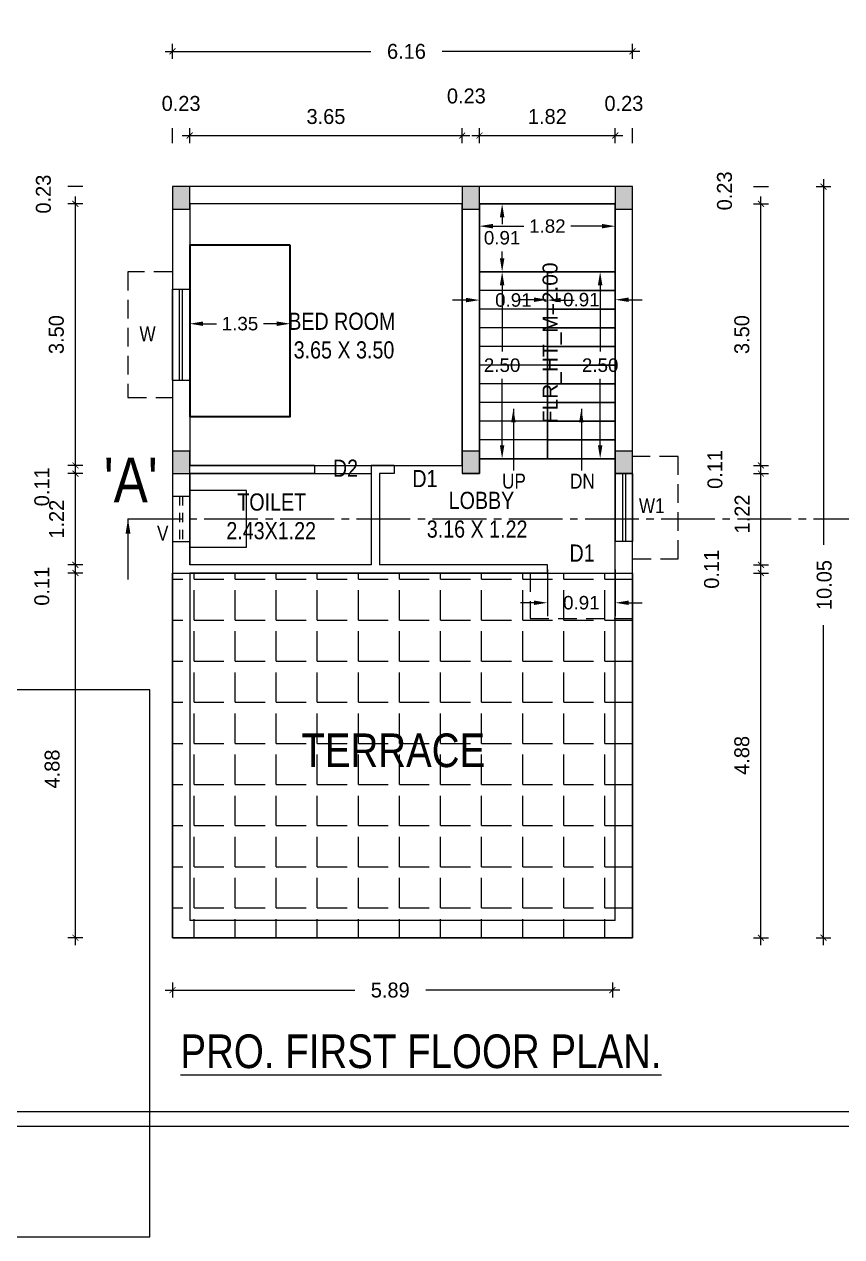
# Model space of a CAD drawing. Header units: metres. Extents: x 165 to 271, y 67 to 122.
# Drawn here: x 180.88 to 191.82, y 80 to 96.23 of the extents above; entities that cross this region are included whole.
import ezdxf

# ---------------------------------------------------------------- set-up
doc = ezdxf.new("R2010")
doc.units = ezdxf.units.M
doc.header["$MEASUREMENT"] = 0
for name, pattern in [('ACAD_ISO02W100', [15, 12, -3]), ('ACAD_ISO04W100', [30, 24, -3, 0, -3]), ('DASHED2', [0.375, 0.25, -0.125])]:
    doc.linetypes.add(name, pattern=pattern)
for name, color, linetype in [('BLK_1_FLR_0_UNITFA_1', 234, 'Continuous'), ('BLK_1_FLR_1_BLT_UP_AREA', 1, 'Continuous'), ('BLK_1_FLR_1_EXIT_WIDTH_DOOR', 2, 'Continuous'), ('BLK_1_FLR_1_REGULAR_ROOM_1', 1, 'Continuous'), ('BLK_1_FLR_1_ROOF_AREA', 54, 'Continuous'), ('BLK_1_FLR_1_STAIR_1', 1, 'Continuous'), ('BLK_1_FLR_1_WC_BATH', 3, 'Continuous'), ('SHEET_1', 6, 'Continuous'), ('TOILET_VENTILATION', 6, 'Continuous')]:
    doc.layers.add(name, color=color, linetype=linetype)
for name, color, linetype, lineweight in [('BLK_1_FLR_1_ROOM_1_LIGHT_VENTILATION_1', 1, 'Continuous', 35), ('BLK_1_FLR_1_STAIR_1_FLIGHT_1', 7, 'Continuous', 0), ('BLK_1_FLR_1_STAIR_1_FLIGHT_2', 7, 'Continuous', 0), ('BLK_1_FLR_1_STAIR_1_LANDING_1', 7, 'Continuous', 0), ('ROAD_WIDTH', 1, 'Continuous', 0)]:
    doc.layers.add(name, color=color, linetype=linetype, lineweight=lineweight)
doc.styles.add('AN', font='ARIALN.TTF')
doc.styles.add('bala', font='stylu.ttf')
doc.styles.add('PLOT$0$300', font='ARIALN.TTF')
doc.styles.get("Standard").update_dxf_attribs({"font": 'arial.ttf'})
doc.dimstyles.new('bala', dxfattribs={"dimtxt": 0.2, "dimasz": 0.08, "dimexe": 0.1, "dimexo": 0.3, "dimgap": 0.15, "dimtad": 1, "dimzin": 3, "dimdsep": 46, "dimtxsty": 'bala', "dimblk": 'ARCHTICK', "dimcen": 0.09, "dimdle": 0.1, "dimclrd": 256, "dimclre": 256, "dimclrt": 7, "dimadec": 0, "dimazin": 0, "dimtfac": 1, "dimtofl": 0, "dimtmove": 2, "dimatfit": 3, "dimldrblk": 'ARCHTICK', "dimfxl": 1, "dimtolj": 1, "dimtzin": 0, "dimarcsym": 0})
doc.dimstyles.get("Standard").update_dxf_attribs({"dimtxt": 0.18, "dimasz": 0.18, "dimexe": 0.18, "dimexo": 0.0625, "dimgap": 0.09, "dimtad": 0, "dimtih": 1, "dimtoh": 1, "dimzin": 0, "dimdsep": 46, "dimtxsty": 'Standard', "dimcen": 0.09, "dimadec": 0, "dimazin": 0, "dimtfac": 1, "dimtofl": 0, "dimtmove": 0, "dimatfit": 3, "dimfxl": 1, "dimtolj": 1, "dimtzin": 0, "dimarcsym": 0})

# ---------------------------------------------------------------- blocks, each defined once
blk = doc.blocks.new('_ArchTick')
at = {"color": 0, "linetype": 'ByBlock', "const_width": 0.15}
blk.add_lwpolyline([(-0.5, -0.5), (0.5, 0.5)], dxfattribs=at)
blk = doc.blocks.new('*D7')
at = {"linetype": 'Continuous', "lineweight": -2, "ltscale": 0.05}
for p, q in [((181.561, 83.903), (181.561, 88.983)), ((181.661, 84.003), (181.461, 84.003))]:
    blk.add_line(p, q, dxfattribs=at)
at = {"lineweight": -2, "ltscale": 0.05}
blk.add_line((181.661, 88.883), (181.461, 88.883), dxfattribs=at)
at = {"layer": 'Defpoints', "color": 0, "ltscale": 0.05}
for p in [(181.561, 88.883), (182.861, 88.883), (182.861, 84.003)]:
    blk.add_point(p, dxfattribs=at)
at = {"lineweight": -2, "ltscale": 0.05, "xscale": 0.08, "yscale": 0.08, "zscale": 0.08}
for p, rotation in [((181.561, 88.883), 90), ((181.561, 84.003), 270)]:
    blk.add_blockref('_ArchTick', p, dxfattribs=dict(at, rotation=rotation))
at = {"color": 7, "ltscale": 0.05, "insert": (181.25, 86.261), "char_height": 0.2, "attachment_point": 5, "rotation": 90, "style": 'bala'}
blk.add_mtext('\\A1;4.88', dxfattribs=at)
blk = doc.blocks.new('*D8')
at = {"lineweight": -2, "ltscale": 0.05}
blk.add_line((181.661, 90.213), (181.461, 90.213), dxfattribs=at)
at = {"linetype": 'Continuous', "lineweight": -2, "ltscale": 0.05}
for p, q in [((181.561, 88.893), (181.561, 90.313)), ((181.661, 88.993), (181.461, 88.993))]:
    blk.add_line(p, q, dxfattribs=at)
at = {"layer": 'Defpoints', "color": 0, "ltscale": 0.05}
for p in [(181.561, 90.213), (182.861, 90.213), (182.861, 88.993)]:
    blk.add_point(p, dxfattribs=at)
at = {"lineweight": -2, "ltscale": 0.05, "xscale": 0.08, "yscale": 0.08, "zscale": 0.08}
for p, rotation in [((181.561, 90.213), 90), ((181.561, 88.993), 270)]:
    blk.add_blockref('_ArchTick', p, dxfattribs=dict(at, rotation=rotation))
at = {"color": 7, "ltscale": 0.05, "insert": (181.309, 89.603), "char_height": 0.2, "attachment_point": 5, "rotation": 90, "style": 'bala'}
blk.add_mtext('\\A1;1.22', dxfattribs=at)
blk = doc.blocks.new('*D9')
at = {"lineweight": -2, "ltscale": 0.05}
blk.add_line((181.661, 93.823), (181.461, 93.823), dxfattribs=at)
at = {"linetype": 'Continuous', "lineweight": -2, "ltscale": 0.05}
for p, q in [((181.561, 90.223), (181.561, 93.923)), ((181.661, 90.323), (181.461, 90.323))]:
    blk.add_line(p, q, dxfattribs=at)
at = {"layer": 'Defpoints', "color": 0, "ltscale": 0.05}
for p in [(181.561, 93.823), (182.861, 93.823), (182.861, 90.323)]:
    blk.add_point(p, dxfattribs=at)
at = {"lineweight": -2, "ltscale": 0.05, "xscale": 0.08, "yscale": 0.08, "zscale": 0.08}
for p, rotation in [((181.561, 93.823), 90), ((181.561, 90.323), 270)]:
    blk.add_blockref('_ArchTick', p, dxfattribs=dict(at, rotation=rotation))
at = {"color": 7, "ltscale": 0.05, "insert": (181.306, 92.073), "char_height": 0.2, "attachment_point": 5, "rotation": 90, "style": 'bala'}
blk.add_mtext('\\A1;3.50', dxfattribs=at)
blk = doc.blocks.new('*D10')
at = {"lineweight": -2, "ltscale": 0.05}
blk.add_line((181.661, 94.053), (181.461, 94.053), dxfattribs=at)
at = {"linetype": 'Continuous', "lineweight": -2, "ltscale": 0.05}
blk.add_line((181.661, 93.823), (181.461, 93.823), dxfattribs=at)
at = {"layer": 'Defpoints', "color": 0, "ltscale": 0.05}
for p in [(181.561, 94.053), (182.861, 94.053), (182.861, 93.823)]:
    blk.add_point(p, dxfattribs=at)
at = {"color": 7, "ltscale": 0.05, "insert": (181.133, 93.953), "char_height": 0.2, "attachment_point": 5, "rotation": 90, "style": 'bala'}
blk.add_mtext('\\A1;0.23', dxfattribs=at)
blk = doc.blocks.new('*D11')
at = {"linetype": 'Continuous', "lineweight": -2, "ltscale": 0.05}
for p, q in [((190.741, 83.903), (190.741, 88.983)), ((190.641, 84.003), (190.841, 84.003))]:
    blk.add_line(p, q, dxfattribs=at)
at = {"lineweight": -2, "ltscale": 0.05}
blk.add_line((190.641, 88.883), (190.841, 88.883), dxfattribs=at)
at = {"layer": 'Defpoints', "color": 0, "ltscale": 0.05}
for p in [(189.021, 88.883), (190.741, 88.883), (189.021, 84.003)]:
    blk.add_point(p, dxfattribs=at)
at = {"lineweight": -2, "ltscale": 0.05, "xscale": 0.08, "yscale": 0.08, "zscale": 0.08}
for p, rotation in [((190.741, 88.883), 90), ((190.741, 84.003), 270)]:
    blk.add_blockref('_ArchTick', p, dxfattribs=dict(at, rotation=rotation))
at = {"color": 7, "ltscale": 0.05, "insert": (190.486, 86.443), "char_height": 0.2, "attachment_point": 5, "rotation": 90, "style": 'bala'}
blk.add_mtext('\\A1;4.88', dxfattribs=at)
blk = doc.blocks.new('*D12')
at = {"lineweight": -2, "ltscale": 0.05}
blk.add_line((190.641, 88.993), (190.841, 88.993), dxfattribs=at)
at = {"linetype": 'Continuous', "lineweight": -2, "ltscale": 0.05}
blk.add_line((190.641, 88.883), (190.841, 88.883), dxfattribs=at)
at = {"layer": 'Defpoints', "color": 0, "ltscale": 0.05}
for p in [(189.021, 88.993), (190.741, 88.993), (189.021, 88.883)]:
    blk.add_point(p, dxfattribs=at)
at = {"color": 7, "ltscale": 0.05, "insert": (190.081, 88.933), "char_height": 0.2, "attachment_point": 5, "rotation": 90, "style": 'bala'}
blk.add_mtext('\\A1;0.11', dxfattribs=at)
blk = doc.blocks.new('*D13')
at = {"lineweight": -2, "ltscale": 0.05}
blk.add_line((190.641, 90.213), (190.841, 90.213), dxfattribs=at)
at = {"linetype": 'Continuous', "lineweight": -2, "ltscale": 0.05}
for p, q in [((190.741, 88.893), (190.741, 90.313)), ((190.641, 88.993), (190.841, 88.993))]:
    blk.add_line(p, q, dxfattribs=at)
at = {"layer": 'Defpoints', "color": 0, "ltscale": 0.05}
for p in [(189.021, 90.213), (190.741, 90.213), (189.021, 88.993)]:
    blk.add_point(p, dxfattribs=at)
at = {"lineweight": -2, "ltscale": 0.05, "xscale": 0.08, "yscale": 0.08, "zscale": 0.08}
for p, rotation in [((190.741, 90.213), 90), ((190.741, 88.993), 270)]:
    blk.add_blockref('_ArchTick', p, dxfattribs=dict(at, rotation=rotation))
at = {"color": 7, "ltscale": 0.05, "insert": (190.489, 89.673), "char_height": 0.2, "attachment_point": 5, "rotation": 90, "style": 'bala'}
blk.add_mtext('\\A1;1.22', dxfattribs=at)
blk = doc.blocks.new('*D14')
at = {"lineweight": -2, "ltscale": 0.05}
blk.add_line((190.641, 93.823), (190.841, 93.823), dxfattribs=at)
at = {"linetype": 'Continuous', "lineweight": -2, "ltscale": 0.05}
for p, q in [((190.741, 90.223), (190.741, 93.923)), ((190.641, 90.323), (190.841, 90.323))]:
    blk.add_line(p, q, dxfattribs=at)
at = {"layer": 'Defpoints', "color": 0, "ltscale": 0.05}
for p in [(189.021, 93.823), (190.741, 93.823), (189.021, 90.323)]:
    blk.add_point(p, dxfattribs=at)
at = {"lineweight": -2, "ltscale": 0.05, "xscale": 0.08, "yscale": 0.08, "zscale": 0.08}
for p, rotation in [((190.741, 93.823), 90), ((190.741, 90.323), 270)]:
    blk.add_blockref('_ArchTick', p, dxfattribs=dict(at, rotation=rotation))
at = {"color": 7, "ltscale": 0.05, "insert": (190.486, 92.073), "char_height": 0.2, "attachment_point": 5, "rotation": 90, "style": 'bala'}
blk.add_mtext('\\A1;3.50', dxfattribs=at)
blk = doc.blocks.new('*D15')
at = {"lineweight": -2, "ltscale": 0.05}
blk.add_line((190.641, 94.053), (190.841, 94.053), dxfattribs=at)
at = {"linetype": 'Continuous', "lineweight": -2, "ltscale": 0.05}
blk.add_line((190.641, 93.823), (190.841, 93.823), dxfattribs=at)
at = {"layer": 'Defpoints', "color": 0, "ltscale": 0.05}
for p in [(189.021, 94.053), (190.741, 94.053), (189.021, 93.823)]:
    blk.add_point(p, dxfattribs=at)
at = {"color": 7, "ltscale": 0.05, "insert": (190.254, 93.996), "char_height": 0.2, "attachment_point": 5, "rotation": 90, "style": 'bala'}
blk.add_mtext('\\A1;0.23', dxfattribs=at)
blk = doc.blocks.new('*D16')
at = {"lineweight": -2}
for p, q in [((191.579, 94.153), (191.579, 89.26)), ((191.479, 94.053), (191.679, 94.053)), ((191.579, 83.903), (191.579, 88.184)), ((191.479, 84.003), (191.679, 84.003))]:
    blk.add_line(p, q, dxfattribs=at)
at = {"layer": 'Defpoints', "color": 0}
for p in [(189.021, 94.053), (191.579, 94.053), (189.021, 84.003)]:
    blk.add_point(p, dxfattribs=at)
at = {"lineweight": -2, "xscale": 0.08, "yscale": 0.08, "zscale": 0.08}
for p, rotation in [((191.579, 94.053), 90), ((191.579, 84.003), 270)]:
    blk.add_blockref('_ArchTick', p, dxfattribs=dict(at, rotation=rotation))
at = {"color": 7, "insert": (191.589, 88.722), "char_height": 0.2, "attachment_point": 5, "rotation": 90, "style": 'bala'}
blk.add_mtext('\\A1;10.05', dxfattribs=at)
blk = doc.blocks.new('*D17')
at = {"lineweight": -2, "ltscale": 0.05}
blk.add_line((190.641, 90.323), (190.841, 90.323), dxfattribs=at)
at = {"linetype": 'Continuous', "lineweight": -2, "ltscale": 0.05}
blk.add_line((190.641, 90.213), (190.841, 90.213), dxfattribs=at)
at = {"layer": 'Defpoints', "color": 0, "ltscale": 0.05}
for p in [(189.021, 90.323), (189.021, 90.213), (190.741, 90.323)]:
    blk.add_point(p, dxfattribs=at)
at = {"color": 7, "ltscale": 0.05, "insert": (190.126, 90.269), "char_height": 0.2, "attachment_point": 5, "rotation": 90, "style": 'bala'}
blk.add_mtext('\\A1;0.11', dxfattribs=at)
blk = doc.blocks.new('*D18')
at = {"linetype": 'Continuous', "lineweight": -2, "ltscale": 0.05}
blk.add_line((182.861, 94.636), (182.861, 94.836), dxfattribs=at)
at = {"lineweight": -2, "ltscale": 0.05}
blk.add_line((183.091, 94.636), (183.091, 94.836), dxfattribs=at)
at = {"layer": 'Defpoints', "color": 0, "ltscale": 0.05}
for p in [(183.091, 94.736), (182.861, 94.053), (183.091, 94.053)]:
    blk.add_point(p, dxfattribs=at)
at = {"color": 7, "ltscale": 0.05, "insert": (182.976, 95.165), "char_height": 0.2, "attachment_point": 5, "style": 'bala'}
blk.add_mtext('\\A1;0.23', dxfattribs=at)
blk = doc.blocks.new('*D19')
at = {"linetype": 'Continuous', "lineweight": -2, "ltscale": 0.05}
for p, q in [((183.091, 94.636), (183.091, 94.836)), ((182.991, 94.736), (186.841, 94.736))]:
    blk.add_line(p, q, dxfattribs=at)
at = {"lineweight": -2, "ltscale": 0.05}
blk.add_line((186.741, 94.636), (186.741, 94.836), dxfattribs=at)
at = {"layer": 'Defpoints', "color": 0, "ltscale": 0.05}
for p in [(186.741, 94.736), (183.091, 94.053), (186.741, 94.053)]:
    blk.add_point(p, dxfattribs=at)
at = {"lineweight": -2, "ltscale": 0.05, "xscale": 0.08, "yscale": 0.08, "zscale": 0.08, "rotation": 180}
blk.add_blockref('_ArchTick', (183.091, 94.736), dxfattribs=at)
at = {"lineweight": -2, "ltscale": 0.05, "xscale": 0.08, "yscale": 0.08, "zscale": 0.08}
blk.add_blockref('_ArchTick', (186.741, 94.736), dxfattribs=at)
at = {"color": 7, "ltscale": 0.05, "insert": (184.916, 94.99), "char_height": 0.2, "attachment_point": 5, "style": 'bala'}
blk.add_mtext('\\A1;3.65', dxfattribs=at)
blk = doc.blocks.new('*D20')
at = {"linetype": 'Continuous', "lineweight": -2, "ltscale": 0.05}
blk.add_line((186.741, 94.636), (186.741, 94.836), dxfattribs=at)
at = {"lineweight": -2, "ltscale": 0.05}
blk.add_line((186.971, 94.636), (186.971, 94.836), dxfattribs=at)
at = {"layer": 'Defpoints', "color": 0, "ltscale": 0.05}
for p in [(186.971, 94.736), (186.741, 94.053), (186.971, 94.053)]:
    blk.add_point(p, dxfattribs=at)
at = {"color": 7, "ltscale": 0.05, "insert": (186.796, 95.265), "char_height": 0.2, "attachment_point": 5, "style": 'bala'}
blk.add_mtext('\\A1;0.23', dxfattribs=at)
blk = doc.blocks.new('*D21')
at = {"linetype": 'Continuous', "lineweight": -2, "ltscale": 0.05}
for p, q in [((186.971, 94.636), (186.971, 94.836)), ((186.871, 94.736), (188.891, 94.736))]:
    blk.add_line(p, q, dxfattribs=at)
at = {"lineweight": -2, "ltscale": 0.05}
blk.add_line((188.791, 94.636), (188.791, 94.836), dxfattribs=at)
at = {"layer": 'Defpoints', "color": 0, "ltscale": 0.05}
for p in [(188.791, 94.736), (186.971, 94.053), (188.791, 94.053)]:
    blk.add_point(p, dxfattribs=at)
at = {"lineweight": -2, "ltscale": 0.05, "xscale": 0.08, "yscale": 0.08, "zscale": 0.08, "rotation": 180}
blk.add_blockref('_ArchTick', (186.971, 94.736), dxfattribs=at)
at = {"lineweight": -2, "ltscale": 0.05, "xscale": 0.08, "yscale": 0.08, "zscale": 0.08}
blk.add_blockref('_ArchTick', (188.791, 94.736), dxfattribs=at)
at = {"color": 7, "ltscale": 0.05, "insert": (187.881, 94.99), "char_height": 0.2, "attachment_point": 5, "style": 'bala'}
blk.add_mtext('\\A1;1.82', dxfattribs=at)
blk = doc.blocks.new('*D22')
at = {"linetype": 'Continuous', "lineweight": -2, "ltscale": 0.05}
blk.add_line((188.791, 94.636), (188.791, 94.836), dxfattribs=at)
at = {"lineweight": -2, "ltscale": 0.05}
blk.add_line((189.021, 94.636), (189.021, 94.836), dxfattribs=at)
at = {"layer": 'Defpoints', "color": 0, "ltscale": 0.05}
for p in [(189.021, 94.736), (188.791, 94.053), (189.021, 94.053)]:
    blk.add_point(p, dxfattribs=at)
at = {"color": 7, "ltscale": 0.05, "insert": (188.906, 95.165), "char_height": 0.2, "attachment_point": 5, "style": 'bala'}
blk.add_mtext('\\A1;0.23', dxfattribs=at)
blk = doc.blocks.new('*D23')
at = {"lineweight": -2}
for p, q in [((182.861, 95.762), (182.861, 95.962)), ((189.021, 95.762), (189.021, 95.962)), ((182.761, 95.862), (185.517, 95.862)), ((189.121, 95.862), (186.471, 95.862))]:
    blk.add_line(p, q, dxfattribs=at)
at = {"layer": 'Defpoints', "color": 0}
for p in [(189.021, 95.862), (182.861, 94.053), (189.021, 94.053)]:
    blk.add_point(p, dxfattribs=at)
at = {"lineweight": -2, "xscale": 0.08, "yscale": 0.08, "zscale": 0.08, "rotation": 180}
blk.add_blockref('_ArchTick', (182.861, 95.862), dxfattribs=at)
at = {"lineweight": -2, "xscale": 0.08, "yscale": 0.08, "zscale": 0.08}
blk.add_blockref('_ArchTick', (189.021, 95.862), dxfattribs=at)
at = {"color": 7, "insert": (185.994, 95.862), "char_height": 0.2, "attachment_point": 5, "style": 'bala'}
blk.add_mtext('\\A1;6.16', dxfattribs=at)
blk = doc.blocks.new('*D24')
at = {"lineweight": -2, "ltscale": 0.05}
for p, q in [((182.861, 83.402), (182.861, 83.202)), ((188.751, 83.402), (188.751, 83.202)), ((182.761, 83.302), (185.302, 83.302)), ((188.851, 83.302), (186.252, 83.302))]:
    blk.add_line(p, q, dxfattribs=at)
at = {"layer": 'Defpoints', "color": 0, "ltscale": 0.05}
for p in [(182.861, 84.003), (188.751, 84.003), (182.861, 83.302)]:
    blk.add_point(p, dxfattribs=at)
at = {"lineweight": -2, "ltscale": 0.05, "xscale": 0.08, "yscale": 0.08, "zscale": 0.08, "rotation": 180}
blk.add_blockref('_ArchTick', (182.861, 83.302), dxfattribs=at)
at = {"lineweight": -2, "ltscale": 0.05, "xscale": 0.08, "yscale": 0.08, "zscale": 0.08}
blk.add_blockref('_ArchTick', (188.751, 83.302), dxfattribs=at)
at = {"color": 7, "ltscale": 0.05, "insert": (185.777, 83.302), "char_height": 0.2, "attachment_point": 5, "style": 'bala'}
blk.add_mtext('\\A1;5.89', dxfattribs=at)
blk = doc.blocks.new('W X .23')
for p, q in [((-0.61, -0.23), (-0.61, 0)), ((-0.61, 0), (0.61, 0)), ((0.61, -0.23), (0.61, 0)), ((-0.61, -0.095), (0.61, -0.095)), ((-0.61, -0.135), (0.61, -0.135)), ((-0.61, -0.23), (0.61, -0.23))]:
    blk.add_line(p, q)
blk = doc.blocks.new('V X .23')
for p, q in [((-0.305, -0.23), (-0.305, 0)), ((-0.305, 0), (0.305, 0)), ((0.305, -0.23), (0.305, 0)), ((-0.305, -0.23), (0.305, -0.23))]:
    blk.add_line(p, q)
at = {"linetype": 'DASHED2', "ltscale": 0.5}
for p, q in [((-0.305, -0.095), (0.305, -0.095)), ((-0.305, -0.135), (0.305, -0.135))]:
    blk.add_line(p, q, dxfattribs=at)
blk = doc.blocks.new('*D98')
at = {"lineweight": -2, "ltscale": 0.05}
blk.add_line((181.661, 88.993), (181.461, 88.993), dxfattribs=at)
at = {"linetype": 'Continuous', "lineweight": -2, "ltscale": 0.05}
blk.add_line((181.661, 88.883), (181.461, 88.883), dxfattribs=at)
at = {"layer": 'Defpoints', "color": 0, "ltscale": 0.05}
for p in [(181.561, 88.993), (182.861, 88.993), (182.861, 88.883)]:
    blk.add_point(p, dxfattribs=at)
at = {"color": 7, "ltscale": 0.05, "insert": (181.112, 88.706), "char_height": 0.2, "attachment_point": 5, "rotation": 90, "style": 'bala'}
blk.add_mtext('\\A1;0.11', dxfattribs=at)
blk = doc.blocks.new('*D99')
at = {"lineweight": -2, "ltscale": 0.05}
blk.add_line((181.661, 90.323), (181.461, 90.323), dxfattribs=at)
at = {"linetype": 'Continuous', "lineweight": -2, "ltscale": 0.05}
blk.add_line((181.661, 90.213), (181.461, 90.213), dxfattribs=at)
at = {"layer": 'Defpoints', "color": 0, "ltscale": 0.05}
for p in [(181.561, 90.323), (182.861, 90.323), (182.861, 90.213)]:
    blk.add_point(p, dxfattribs=at)
at = {"color": 7, "ltscale": 0.05, "insert": (181.112, 90.036), "char_height": 0.2, "attachment_point": 5, "rotation": 90, "style": 'bala'}
blk.add_mtext('\\A1;0.11', dxfattribs=at)
blk = doc.blocks.new('3w.23')
for p, q in [((0.23, 0.455), (0, 0.455)), ((0, 0.455), (0, -0.455)), ((0.095, 0.455), (0.095, -0.455)), ((0.135, 0.455), (0.135, -0.455)), ((0.23, 0.455), (0.23, -0.455)), ((0.23, -0.455), (0, -0.455))]:
    blk.add_line(p, q)
blk = doc.blocks.new('*D109')
at = {"layer": 'BLK_1_FLR_1_STAIR_1_LANDING_1', "color": 2, "lineweight": -2}
for p, q in [((187.202, 93.823), (187.455, 93.823)), ((187.275, 93.643), (187.275, 93.55)), ((187.275, 93.093), (187.275, 93.186)), ((188.529, 92.913), (187.095, 92.913))]:
    blk.add_line(p, q, dxfattribs=at)
at = {"layer": 'BLK_1_FLR_1_STAIR_1_LANDING_1', "color": 2}
for points in [[(187.245, 93.643), (187.305, 93.643), (187.275, 93.823)], [(187.245, 93.093), (187.305, 93.093), (187.275, 92.913)]]:
    blk.add_solid(points, dxfattribs=at)
at = {"layer": 'Defpoints', "color": 0}
for p in [(187.139, 93.823), (187.275, 93.823), (188.592, 92.913)]:
    blk.add_point(p, dxfattribs=at)
at = {"layer": 'BLK_1_FLR_1_STAIR_1_LANDING_1', "color": 2, "insert": (187.275, 93.368), "char_height": 0.18, "attachment_point": 5}
blk.add_mtext('\\A1;0.91', dxfattribs=at)
blk = doc.blocks.new('*D105')
at = {"layer": 'BLK_1_FLR_1_STAIR_1_FLIGHT_1', "color": 2, "lineweight": -2}
for p, q in [((186.971, 92.85), (186.971, 92.355)), ((187.881, 92.85), (187.881, 92.355)), ((186.791, 92.535), (186.611, 92.535)), ((188.061, 92.535), (188.241, 92.535))]:
    blk.add_line(p, q, dxfattribs=at)
at = {"layer": 'BLK_1_FLR_1_STAIR_1_FLIGHT_1', "color": 2}
for points in [[(186.791, 92.565), (186.791, 92.505), (186.971, 92.535)], [(188.061, 92.565), (188.061, 92.505), (187.881, 92.535)]]:
    blk.add_solid(points, dxfattribs=at)
at = {"layer": 'Defpoints', "color": 0}
for p in [(186.971, 92.913), (187.881, 92.913), (186.971, 92.535)]:
    blk.add_point(p, dxfattribs=at)
at = {"layer": 'BLK_1_FLR_1_STAIR_1_FLIGHT_1', "color": 2, "insert": (187.426, 92.535), "char_height": 0.18, "attachment_point": 5}
blk.add_mtext('\\A1;0.91', dxfattribs=at)
blk = doc.blocks.new('*D106')
at = {"layer": 'BLK_1_FLR_1_STAIR_1_FLIGHT_2', "color": 2, "lineweight": -2}
for p, q in [((187.881, 92.85), (187.881, 92.36)), ((188.791, 92.85), (188.791, 92.36)), ((187.701, 92.54), (187.521, 92.54)), ((188.971, 92.54), (189.151, 92.54))]:
    blk.add_line(p, q, dxfattribs=at)
at = {"layer": 'BLK_1_FLR_1_STAIR_1_FLIGHT_2', "color": 2}
for points in [[(187.701, 92.57), (187.701, 92.51), (187.881, 92.54)], [(188.971, 92.57), (188.971, 92.51), (188.791, 92.54)]]:
    blk.add_solid(points, dxfattribs=at)
at = {"layer": 'Defpoints', "color": 0}
for p in [(187.881, 92.913), (188.791, 92.913), (187.881, 92.54)]:
    blk.add_point(p, dxfattribs=at)
at = {"layer": 'BLK_1_FLR_1_STAIR_1_FLIGHT_2', "color": 2, "insert": (188.336, 92.54), "char_height": 0.18, "attachment_point": 5}
blk.add_mtext('\\A1;0.91', dxfattribs=at)
blk = doc.blocks.new('*D107')
at = {"layer": 'BLK_1_FLR_1_STAIR_1_FLIGHT_1', "color": 1, "lineweight": -2}
for p, q in [((187.071, 92.913), (187.455, 92.913)), ((187.275, 92.733), (187.275, 91.845)), ((187.275, 90.593), (187.275, 91.481)), ((187.071, 90.413), (187.455, 90.413))]:
    blk.add_line(p, q, dxfattribs=at)
at = {"layer": 'BLK_1_FLR_1_STAIR_1_FLIGHT_1', "color": 1}
for points in [[(187.245, 92.733), (187.305, 92.733), (187.275, 92.913)], [(187.245, 90.593), (187.305, 90.593), (187.275, 90.413)]]:
    blk.add_solid(points, dxfattribs=at)
at = {"layer": 'Defpoints', "color": 0}
for p in [(187.008, 92.913), (187.275, 92.913), (187.008, 90.413)]:
    blk.add_point(p, dxfattribs=at)
at = {"layer": 'BLK_1_FLR_1_STAIR_1_FLIGHT_1', "color": 1, "insert": (187.275, 91.663), "char_height": 0.18, "attachment_point": 5}
blk.add_mtext('\\A1;2.50', dxfattribs=at)
blk = doc.blocks.new('*D108')
at = {"layer": 'BLK_1_FLR_1_STAIR_1_FLIGHT_2', "color": 1, "lineweight": -2}
for p, q in [((188.723, 92.913), (188.408, 92.913)), ((188.588, 92.733), (188.588, 91.845)), ((188.588, 90.593), (188.588, 91.481)), ((188.723, 90.413), (188.408, 90.413))]:
    blk.add_line(p, q, dxfattribs=at)
at = {"layer": 'BLK_1_FLR_1_STAIR_1_FLIGHT_2', "color": 1}
for points in [[(188.558, 92.733), (188.618, 92.733), (188.588, 92.913)], [(188.558, 90.593), (188.618, 90.593), (188.588, 90.413)]]:
    blk.add_solid(points, dxfattribs=at)
at = {"layer": 'Defpoints', "color": 0}
for p in [(188.588, 92.913), (188.786, 92.913), (188.786, 90.413)]:
    blk.add_point(p, dxfattribs=at)
at = {"layer": 'BLK_1_FLR_1_STAIR_1_FLIGHT_2', "color": 1, "insert": (188.588, 91.663), "char_height": 0.18, "attachment_point": 5}
blk.add_mtext('\\A1;2.50', dxfattribs=at)
blk = doc.blocks.new('*D110')
at = {"layer": 'BLK_1_FLR_1_STAIR_1_LANDING_1', "color": 1, "lineweight": -2}
for p, q in [((186.971, 93.76), (186.971, 93.344)), ((188.791, 93.76), (188.791, 93.344)), ((187.151, 93.524), (187.567, 93.524)), ((188.611, 93.524), (188.196, 93.524))]:
    blk.add_line(p, q, dxfattribs=at)
at = {"layer": 'BLK_1_FLR_1_STAIR_1_LANDING_1', "color": 1}
for points in [[(187.151, 93.554), (187.151, 93.494), (186.971, 93.524)], [(188.611, 93.554), (188.611, 93.494), (188.791, 93.524)]]:
    blk.add_solid(points, dxfattribs=at)
at = {"layer": 'Defpoints', "color": 0}
for p in [(186.971, 93.823), (188.791, 93.823), (186.971, 93.524)]:
    blk.add_point(p, dxfattribs=at)
at = {"layer": 'BLK_1_FLR_1_STAIR_1_LANDING_1', "color": 1, "insert": (187.881, 93.524), "char_height": 0.18, "attachment_point": 5}
blk.add_mtext('\\A1;1.82', dxfattribs=at)
blk = doc.blocks.new('*D137')
at = {"layer": 'BLK_1_FLR_1_EXIT_WIDTH_DOOR', "color": 2, "lineweight": -2}
for p, q in [((187.881, 88.93), (187.881, 88.305)), ((188.791, 88.93), (188.791, 88.305)), ((187.701, 88.485), (187.521, 88.485)), ((188.971, 88.485), (189.151, 88.485))]:
    blk.add_line(p, q, dxfattribs=at)
at = {"layer": 'BLK_1_FLR_1_EXIT_WIDTH_DOOR', "color": 2}
for points in [[(187.701, 88.515), (187.701, 88.455), (187.881, 88.485)], [(188.971, 88.515), (188.971, 88.455), (188.791, 88.485)]]:
    blk.add_solid(points, dxfattribs=at)
at = {"layer": 'Defpoints', "color": 0}
for p in [(187.881, 88.993), (188.791, 88.993), (188.791, 88.485)]:
    blk.add_point(p, dxfattribs=at)
at = {"layer": 'BLK_1_FLR_1_EXIT_WIDTH_DOOR', "color": 2, "insert": (188.336, 88.485), "char_height": 0.18, "attachment_point": 5}
blk.add_mtext('\\A1;0.91', dxfattribs=at)
blk = doc.blocks.new('*D145')
at = {"layer": 'BLK_1_FLR_1_ROOM_1_LIGHT_VENTILATION_1', "color": 232, "lineweight": -2}
for p, q in [((183.091, 93.207), (183.091, 92.039)), ((184.438, 93.207), (184.438, 92.039)), ((183.271, 92.219), (183.449, 92.219)), ((184.258, 92.219), (184.081, 92.219))]:
    blk.add_line(p, q, dxfattribs=at)
at = {"layer": 'BLK_1_FLR_1_ROOM_1_LIGHT_VENTILATION_1', "color": 232}
for points in [[(183.271, 92.249), (183.271, 92.189), (183.091, 92.219)], [(184.258, 92.249), (184.258, 92.189), (184.438, 92.219)]]:
    blk.add_solid(points, dxfattribs=at)
at = {"layer": 'Defpoints', "color": 0}
for p in [(183.091, 93.27), (184.438, 93.27), (184.438, 92.219)]:
    blk.add_point(p, dxfattribs=at)
at = {"layer": 'BLK_1_FLR_1_ROOM_1_LIGHT_VENTILATION_1', "color": 232, "insert": (183.765, 92.219), "char_height": 0.18, "attachment_point": 5}
blk.add_mtext('\\A1;1.35', dxfattribs=at)

msp = doc.modelspace()

# ---------------------------------------------------------------- hatches: boundary and pattern name
h = msp.add_hatch()
h.set_pattern_fill('DOTS', color=1, scale=0.5, style=0)
h.set_pattern_definition([(0, (0, -1.397235), (0.015625, 0.03125), [0, -0.03125])])
h.paths.add_polyline_path([(183.091, 94.053), (182.861, 94.053), (182.861, 93.753), (183.091, 93.753)])
h.paths.add_polyline_path([(186.971, 94.053), (186.741, 94.053), (186.741, 93.753), (186.971, 93.753)])
h.paths.add_polyline_path([(189.021, 94.053), (188.791, 94.053), (188.791, 93.753), (189.021, 93.753)])
h.paths.add_polyline_path([(189.021, 90.513), (188.791, 90.513), (188.791, 90.213), (189.021, 90.213)])
h.paths.add_polyline_path([(186.971, 90.513), (186.741, 90.513), (186.741, 90.213), (186.971, 90.213)])
h.paths.add_polyline_path([(183.091, 90.513), (182.861, 90.513), (182.861, 90.213), (183.091, 90.213)])
h = msp.add_hatch()
h.set_pattern_fill('ANGLE', color=252, scale=2, style=0)
h.set_pattern_definition([(0, (0, -1.39724), (0, 0.55), [0.4, -0.15]), (90, (0, -1.39724), (-0.55, 0), [0.4, -0.15])])
h.paths.add_polyline_path([(182.861, 88.883), (189.021, 88.883), (189.021, 84.003), (182.861, 84.003)])

# ---------------------------------------------------------------- linework, layer by layer
for p, q in [((189.021, 94.053), (182.861, 94.053)), ((182.861, 94.053), (182.861, 84.003)), ((189.021, 84.003), (189.021, 94.053)), ((186.741, 93.823), (183.091, 93.823)), ((183.091, 93.823), (183.091, 90.323)), ((186.741, 93.823), (186.741, 90.213)), ((188.791, 93.823), (186.971, 93.823)), ((186.971, 93.823), (186.971, 90.213)), ((188.791, 84.233), (188.791, 93.823)), ((187.881, 92.913), (186.971, 92.913)), ((187.881, 92.913), (187.881, 90.413)), ((187.881, 92.913), (188.791, 92.913)), ((187.881, 92.663), (186.971, 92.663)), ((187.881, 92.663), (188.791, 92.663)), ((187.881, 92.413), (186.971, 92.413)), ((187.881, 92.413), (188.791, 92.413)), ((187.881, 92.163), (186.971, 92.163)), ((187.881, 92.163), (188.791, 92.163)), ((187.881, 91.913), (186.971, 91.913)), ((187.881, 91.913), (188.791, 91.913)), ((187.881, 91.663), (186.971, 91.663)), ((187.881, 91.663), (188.791, 91.663)), ((187.881, 91.413), (186.971, 91.413)), ((187.881, 91.413), (188.791, 91.413)), ((187.881, 91.163), (186.971, 91.163)), ((187.881, 91.163), (188.791, 91.163)), ((187.881, 90.913), (186.971, 90.913)), ((187.881, 90.913), (188.791, 90.913)), ((187.881, 90.663), (186.971, 90.663)), ((187.881, 90.663), (188.791, 90.663)), ((187.881, 90.413), (186.971, 90.413)), ((187.881, 90.413), (188.791, 90.413)), ((184.761, 90.323), (183.091, 90.323)), ((184.761, 90.213), (183.091, 90.213)), ((183.091, 90.213), (183.091, 88.993)), ((184.761, 90.323), (184.761, 90.213)), ((185.831, 90.323), (185.521, 90.323)), ((185.521, 90.323), (185.521, 88.993)), ((185.831, 90.213), (185.631, 90.213)), ((185.631, 90.213), (185.631, 88.993)), ((185.831, 90.323), (185.831, 90.213)), ((186.971, 90.213), (186.741, 90.213)), ((185.521, 88.993), (183.091, 88.993)), ((187.881, 88.993), (185.631, 88.993)), ((187.881, 88.883), (187.881, 88.993)), ((187.881, 88.883), (183.091, 88.883)), ((183.091, 88.883), (183.091, 84.233)), ((187.881, 88.883), (188.791, 88.883)), ((188.791, 84.233), (183.091, 84.233)), ((182.861, 84.003), (185.981, 84.003)), ((185.981, 84.003), (189.021, 84.003))]:
    msp.add_line(p, q)
at = {"linetype": 'ACAD_ISO04W100', "ltscale": 0.03}
msp.add_line((182.265, 89.608), (201.444, 89.608), dxfattribs=at)
msp.add_lwpolyline([(166.917, 81.48), (223.866, 81.48), (223.866, 121.703), (166.917, 121.703)], close=True)
msp.add_lwpolyline([(213.096, 121.503), (167.117, 121.503), (167.117, 81.68), (213.096, 81.68)])
at = {"color": 1}
for points in [[(183.091, 94.053), (182.861, 94.053), (182.861, 93.753), (183.091, 93.753)], [(186.971, 94.053), (186.741, 94.053), (186.741, 93.753), (186.971, 93.753)], [(189.021, 94.053), (188.791, 94.053), (188.791, 93.753), (189.021, 93.753)], [(183.091, 90.513), (182.861, 90.513), (182.861, 90.213), (183.091, 90.213)], [(186.971, 90.513), (186.741, 90.513), (186.741, 90.213), (186.971, 90.213)], [(189.021, 90.513), (188.791, 90.513), (188.791, 90.213), (189.021, 90.213)]]:
    msp.add_lwpolyline(points, close=True, dxfattribs=at)
at = {"linetype": 'DASHED2'}
for points in [[(182.861, 92.913), (182.261, 92.913), (182.261, 91.233), (182.861, 91.233)], [(189.021, 89.073), (189.631, 89.073), (189.631, 90.443), (189.021, 90.443)], [(187.651, 88.883), (187.651, 88.273), (189.021, 88.273)]]:
    msp.add_lwpolyline(points, dxfattribs=at)
at = {"layer": 'BLK_1_FLR_0_UNITFA_1'}
msp.add_lwpolyline([(189.021, 94.053), (182.861, 94.053), (182.861, 88.883), (189.021, 88.883)], close=True, dxfattribs=at)
at = {"layer": 'BLK_1_FLR_1_BLT_UP_AREA', "color": 1}
msp.add_lwpolyline([(189.021, 94.053), (182.861, 94.053), (182.861, 88.883), (189.021, 88.883)], close=True, dxfattribs=at)
at = {"layer": 'BLK_1_FLR_1_REGULAR_ROOM_1', "color": 1}
msp.add_lwpolyline([(183.091, 90.323), (186.741, 90.323), (186.741, 93.823), (183.091, 93.823)], close=True, dxfattribs=at)
at = {"layer": 'BLK_1_FLR_1_ROOF_AREA', "color": 54}
msp.add_lwpolyline([(182.861, 88.883), (189.021, 88.883), (189.021, 84.003), (182.861, 84.003)], close=True, dxfattribs=at)
at = {"layer": 'BLK_1_FLR_1_ROOM_1_LIGHT_VENTILATION_1', "color": 1}
msp.add_lwpolyline([(184.438, 93.27), (183.091, 93.27), (183.091, 90.979), (184.438, 90.979)], close=True, dxfattribs=at)
at = {"layer": 'BLK_1_FLR_1_STAIR_1'}
msp.add_lwpolyline([(188.791, 90.413), (186.971, 90.413), (186.971, 93.823), (188.791, 93.823)], close=True, dxfattribs=at)
at = {"layer": 'BLK_1_FLR_1_STAIR_1_FLIGHT_1'}
for p, q in [((187.881, 92.913), (186.971, 92.913)), ((187.881, 92.663), (186.971, 92.663)), ((187.881, 92.413), (186.971, 92.413)), ((187.881, 92.163), (186.971, 92.163)), ((187.881, 91.913), (186.971, 91.913)), ((187.881, 91.663), (186.971, 91.663)), ((187.881, 91.413), (186.971, 91.413)), ((187.881, 91.163), (186.971, 91.163)), ((187.881, 90.913), (186.971, 90.913)), ((187.881, 90.663), (186.971, 90.663)), ((187.881, 90.413), (186.971, 90.413))]:
    msp.add_line(p, q, dxfattribs=at)
msp.add_lwpolyline([(187.881, 92.913), (186.971, 92.913), (186.971, 90.413), (187.881, 90.413)], close=True, dxfattribs=at)
at = {"layer": 'BLK_1_FLR_1_STAIR_1_FLIGHT_2', "linetype": 'ACAD_ISO02W100'}
for p, q in [((188.791, 92.913), (187.881, 92.913)), ((188.791, 92.663), (187.881, 92.663)), ((188.791, 92.413), (187.881, 92.413)), ((188.791, 92.163), (187.881, 92.163)), ((188.791, 91.913), (187.881, 91.913)), ((188.791, 91.663), (187.881, 91.663)), ((188.791, 91.413), (187.881, 91.413)), ((188.791, 91.163), (187.881, 91.163)), ((188.791, 90.913), (187.881, 90.913)), ((188.791, 90.663), (187.881, 90.663)), ((188.791, 90.413), (187.881, 90.413))]:
    msp.add_line(p, q, dxfattribs=at)
at = {"layer": 'BLK_1_FLR_1_STAIR_1_FLIGHT_2'}
msp.add_lwpolyline([(188.791, 92.913), (187.881, 92.913), (187.881, 90.413), (188.791, 90.413)], close=True, dxfattribs=at)
at = {"layer": 'BLK_1_FLR_1_STAIR_1_LANDING_1'}
msp.add_lwpolyline([(188.791, 93.823), (186.971, 93.823), (186.971, 92.913), (188.791, 92.913)], close=True, dxfattribs=at)
at = {"layer": 'BLK_1_FLR_1_WC_BATH', "color": 3}
msp.add_lwpolyline([(183.091, 90.213), (185.521, 90.213), (185.521, 88.993), (183.091, 88.993)], close=True, dxfattribs=at)
at = {"layer": 'ROAD_WIDTH', "color": 1, "lineweight": -2, "ltscale": 2}
msp.add_lwpolyline([(182.559, 80.002), (182.559, 87.322), (165.491, 87.322), (165.491, 80.002)], close=True, dxfattribs=at)
at = {"layer": 'SHEET_1', "color": 6}
msp.add_lwpolyline([(166.917, 81.48), (223.866, 81.48), (223.866, 121.703), (166.917, 121.703)], close=True, dxfattribs=at)
at = {"layer": 'TOILET_VENTILATION', "color": 6}
msp.add_lwpolyline([(183.851, 89.988), (183.091, 89.988), (183.091, 89.228), (183.851, 89.228)], close=True, dxfattribs=at)

# ---------------------------------------------------------------- block references
at = {"xscale": -1, "rotation": 270}
msp.add_blockref('W X .23', (183.091, 92.073), dxfattribs=at)
msp.add_blockref('3w.23', (188.791, 89.758))
at = {"rotation": 270}
msp.add_blockref('V X .23', (183.091, 89.608), dxfattribs=at)

# ---------------------------------------------------------------- texts
for s, height, style, p in [('W', 0.2, 'PLOT$0$300', (182.419, 91.984)), ("'A'", 0.6, 'PLOT$0$300', (181.941, 89.827)), ('D2', 0.23, 'PLOT$0$300', (185.009, 90.171)), ('D1', 0.23, 'PLOT$0$300', (186.073, 90.032)), ('UP', 0.2, 'PLOT$0$300', (187.275, 90.013)), ('DN', 0.2, 'PLOT$0$300', (188.185, 90.013)), ('W1', 0.2, 'PLOT$0$300', (189.107, 89.684)), ('V', 0.2, 'PLOT$0$300', (182.654, 89.316)), ('D1', 0.23, 'PLOT$0$300', (188.177, 89.035)), ('TERRACE', 0.45, 'AN', (184.586, 86.286)), ('%%UPRO. FIRST FLOOR PLAN.', 0.45, 'AN', (182.967, 82.259))]:
    msp.add_text(s, height=height, dxfattribs=dict(style=style)).set_placement(p)
at = {"char_height": 0.23, "width": 2.02131, "attachment_point": 1, "style": 'PLOT$0$300'}
for s, insert in [('  BED ROOM\\P   3.65 X 3.50', (184.264, 92.367)), ('  TOILET  \\P2.43X1.22 ', (183.582, 89.948)), ('     LOBBY \\P 3.16 X 1.22', (186.193, 89.97))]:
    msp.add_mtext(s, dxfattribs=dict(at, insert=insert))
at = {"layer": 'BLK_1_FLR_1_STAIR_1', "color": 1, "linetype": 'Continuous', "insert": (187.817, 91.963), "char_height": 0.2, "width": 2.4, "attachment_point": 2, "rotation": 90}
msp.add_mtext('FLR_HT_M=2.00', dxfattribs=at)

# ---------------------------------------------------------------- dimensions: what is measured, and where the dimension line sits
dim = msp.add_linear_dim(base=(189.021, 95.862), p1=(182.861, 94.053), p2=(189.021, 94.053), dimstyle='bala')
dim.commit()
dim.dimension.update_dxf_attribs({"geometry": '*D23', "text_midpoint": (185.994, 95.862), "dimtype": 160})
at = {"ltscale": 0.05}
dim = msp.add_linear_dim(base=(186.971, 94.736), p1=(186.741, 94.053), p2=(186.971, 94.053), dimstyle='bala', override={"dimarcsym": 1}, dxfattribs=at)
dim.commit()
dim.dimension.update_dxf_attribs({"geometry": '*D20', "text_midpoint": (186.796, 95.265), "dimtype": 160})
for base, p1, p2, picture, middle in [((183.091, 94.736), (182.861, 94.053), (183.091, 94.053), '*D18', (182.976, 95.165)), ((189.021, 94.736), (188.791, 94.053), (189.021, 94.053), '*D22', (188.906, 95.165)), ((186.741, 94.736), (183.091, 94.053), (186.741, 94.053), '*D19', (184.916, 94.99)), ((188.791, 94.736), (186.971, 94.053), (188.791, 94.053), '*D21', (187.881, 94.99))]:
    dim = msp.add_linear_dim(base=base, p1=p1, p2=p2, dimstyle='bala', override={"dimarcsym": 1}, dxfattribs=at)
    dim.commit()
    dim.dimension.update_dxf_attribs({"geometry": picture, "text_midpoint": middle})
for base, p1, p2, picture, middle in [((190.741, 94.053), (189.021, 93.823), (189.021, 94.053), '*D15', (190.254, 93.996)), ((181.561, 94.053), (182.861, 93.823), (182.861, 94.053), '*D10', (181.133, 93.953)), ((190.741, 90.323), (189.021, 90.213), (189.021, 90.323), '*D17', (190.126, 90.269)), ((181.561, 90.323), (182.861, 90.213), (182.861, 90.323), '*D99', (181.112, 90.036)), ((190.741, 90.213), (189.021, 88.993), (189.021, 90.213), '*D13', (190.489, 89.673)), ((190.741, 88.993), (189.021, 88.883), (189.021, 88.993), '*D12', (190.081, 88.933)), ((181.561, 88.993), (182.861, 88.883), (182.861, 88.993), '*D98', (181.112, 88.706)), ((181.561, 88.883), (182.861, 84.003), (182.861, 88.883), '*D7', (181.25, 86.261))]:
    dim = msp.add_linear_dim(base=base, p1=p1, p2=p2, angle=90, dimstyle='bala', override={"dimarcsym": 1}, dxfattribs=at)
    dim.commit()
    dim.dimension.update_dxf_attribs({"geometry": picture, "text_midpoint": middle, "dimtype": 160})
dim = msp.add_linear_dim(base=(191.579, 94.053), p1=(189.021, 84.003), p2=(189.021, 94.053), angle=90, dimstyle='bala')
dim.commit()
dim.dimension.update_dxf_attribs({"geometry": '*D16', "text_midpoint": (191.589, 88.722), "dimtype": 160})
for base, p1, p2, picture, middle in [((181.561, 93.823), (182.861, 90.323), (182.861, 93.823), '*D9', (181.306, 92.073)), ((190.741, 93.823), (189.021, 90.323), (189.021, 93.823), '*D14', (190.486, 92.073)), ((181.561, 90.213), (182.861, 88.993), (182.861, 90.213), '*D8', (181.309, 89.603)), ((190.741, 88.883), (189.021, 84.003), (189.021, 88.883), '*D11', (190.486, 86.443))]:
    dim = msp.add_linear_dim(base=base, p1=p1, p2=p2, angle=90, dimstyle='bala', override={"dimarcsym": 1}, dxfattribs=at)
    dim.commit()
    dim.dimension.update_dxf_attribs({"geometry": picture, "text_midpoint": middle})
dim = msp.add_linear_dim(base=(182.861, 83.302), p1=(188.751, 84.003), p2=(182.861, 84.003), dimstyle='bala', dxfattribs=at)
dim.commit()
dim.dimension.update_dxf_attribs({"geometry": '*D24', "text_midpoint": (185.777, 83.302), "dimtype": 160})
at = {"layer": 'BLK_1_FLR_1_EXIT_WIDTH_DOOR', "color": 2}
dim = msp.add_linear_dim(base=(188.791, 88.485), p1=(187.881, 88.993), p2=(188.791, 88.993), dimstyle='Standard', override={"dimclrd": 2, "dimclre": 2, "dimclrt": 2}, dxfattribs=at)
dim.commit()
dim.dimension.update_dxf_attribs({"geometry": '*D137', "text_midpoint": (188.336, 88.485)})
at = {"layer": 'BLK_1_FLR_1_ROOM_1_LIGHT_VENTILATION_1', "color": 232}
dim = msp.add_linear_dim(base=(184.438, 92.219), p1=(183.091, 93.27), p2=(184.438, 93.27), dimstyle='Standard', override={"dimclrd": 232, "dimclre": 232, "dimclrt": 232}, dxfattribs=at)
dim.commit()
dim.dimension.update_dxf_attribs({"geometry": '*D145', "text_midpoint": (183.765, 92.219)})
at = {"layer": 'BLK_1_FLR_1_STAIR_1_FLIGHT_1', "color": 2}
dim = msp.add_linear_dim(base=(186.971, 92.535), p1=(187.881, 92.913), p2=(186.971, 92.913), angle=180, dimstyle='Standard', override={"dimclrd": 2, "dimclre": 2, "dimclrt": 2}, dxfattribs=at)
dim.commit()
dim.dimension.update_dxf_attribs({"geometry": '*D105', "text_midpoint": (187.426, 92.535)})
at = {"layer": 'BLK_1_FLR_1_STAIR_1_FLIGHT_1', "color": 1}
dim = msp.add_linear_dim(base=(187.275, 92.913), p1=(187.008, 90.413), p2=(187.008, 92.913), angle=90, dimstyle='Standard', override={"dimclrd": 1, "dimclre": 1, "dimclrt": 1}, dxfattribs=at)
dim.commit()
dim.dimension.update_dxf_attribs({"geometry": '*D107', "text_midpoint": (187.275, 91.663)})
at = {"layer": 'BLK_1_FLR_1_STAIR_1_FLIGHT_2', "color": 2}
dim = msp.add_linear_dim(base=(187.881, 92.54), p1=(188.791, 92.913), p2=(187.881, 92.913), angle=180, dimstyle='Standard', override={"dimclrd": 2, "dimclre": 2, "dimclrt": 2}, dxfattribs=at)
dim.commit()
dim.dimension.update_dxf_attribs({"geometry": '*D106', "text_midpoint": (188.336, 92.54)})
at = {"layer": 'BLK_1_FLR_1_STAIR_1_FLIGHT_2', "color": 1}
dim = msp.add_linear_dim(base=(188.588, 92.913), p1=(188.786, 90.413), p2=(188.786, 92.913), angle=90, dimstyle='Standard', override={"dimclrd": 1, "dimclre": 1, "dimclrt": 1}, dxfattribs=at)
dim.commit()
dim.dimension.update_dxf_attribs({"geometry": '*D108', "text_midpoint": (188.588, 91.663)})
at = {"layer": 'BLK_1_FLR_1_STAIR_1_LANDING_1', "color": 1}
dim = msp.add_linear_dim(base=(186.971, 93.524), p1=(188.791, 93.823), p2=(186.971, 93.823), angle=180, dimstyle='Standard', override={"dimclrd": 1, "dimclre": 1, "dimclrt": 1}, dxfattribs=at)
dim.commit()
dim.dimension.update_dxf_attribs({"geometry": '*D110', "text_midpoint": (187.881, 93.524)})
at = {"layer": 'BLK_1_FLR_1_STAIR_1_LANDING_1', "color": 2}
dim = msp.add_linear_dim(base=(187.275, 93.823), p1=(188.592, 92.913), p2=(187.139, 93.823), angle=90, dimstyle='Standard', override={"dimclrd": 2, "dimclre": 2, "dimclrt": 2}, dxfattribs=at)
dim.commit()
dim.dimension.update_dxf_attribs({"geometry": '*D109', "text_midpoint": (187.275, 93.368)})

# ---------------------------------------------------------------- leaders
for points in [[(187.426, 91.079), (187.426, 90.254)], [(188.336, 91.079), (188.336, 90.254)]]:
    msp.add_leader(points, dimstyle='Standard')
msp.add_leader([(182.265, 89.608), (182.265, 88.798)], dimstyle='Standard', override={"dimasz": 0.2})

doc.saveas('drawing.dxf')
